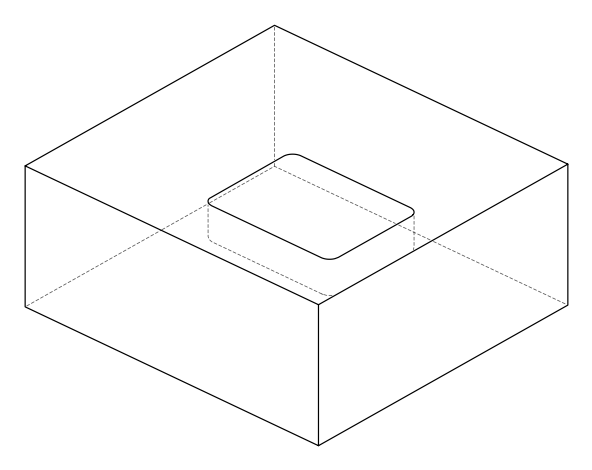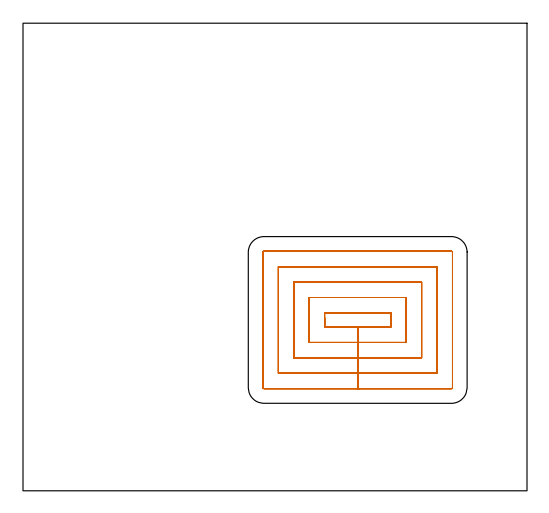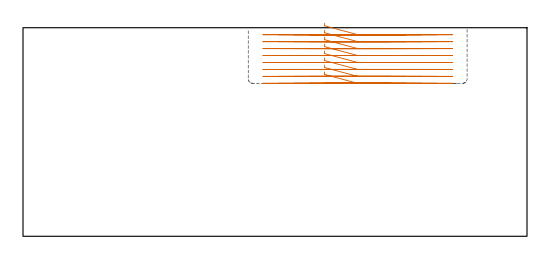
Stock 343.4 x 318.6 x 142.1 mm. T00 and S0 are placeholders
(PLAN: 1 operations, 0 tool changes, 23.9 min)
(1 MILL_RECTANGULAR_POCKET | POCKET_RECTANGULAR_STRAIGHT | UGT0201_095 | Follow Part, ap 5, ae 75% | 23.86 min | 637045 mm3)
(TOOL UGT0201_095 | End mill 20 mm | D20 R3 FL38 Z4)
(OP 1 MILL_RECTANGULAR_POCKET)
G17 G21 G94 G90
T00 M6
G54
G17 G0 G90 X205.5 Y117.927 S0 M3
G43 Z152.1 H0
Z145.1
G94 G1 Y111.6 Z143.405 F250.
X228.05 Z137.362
X250.6 F500.
Y121.2
X205.5
Y111.6
X228.05
Y101.1
X261.1
Y131.7
X195.
Y101.1
X228.05
Y90.6
X271.6
Y142.2
X184.5
Y90.6
X228.05
Y80.1
X282.1
Y152.7
X174.
Y80.1
X228.05
Y69.6
X291.9
G3 X292.6 Y70.3 R0.7
G1 Y162.5
G3 X291.9 Y163.2 R0.7
G1 X164.2
G3 X163.5 Y162.5 R0.7
G1 Y70.3
G3 X164.2 Y69.6 R0.7
G1 X228.05
X229.05
G0 X205.5 Y117.927 Z140.362
G1 Y111.6 Z138.667 F250.
X228.05 Z132.625
X250.6 F500.
Y121.2
X205.5
Y111.6
X228.05
Y101.1
X261.1
Y131.7
X195.
Y101.1
X228.05
Y90.6
X271.6
Y142.2
X184.5
Y90.6
X228.05
Y80.1
X282.1
Y152.7
X174.
Y80.1
X228.05
Y69.6
X291.9
G3 X292.6 Y70.3 R0.7
G1 Y162.5
G3 X291.9 Y163.2 R0.7
G1 X164.2
G3 X163.5 Y162.5 R0.7
G1 Y70.3
G3 X164.2 Y69.6 R0.7
G1 X228.05
X229.05
G0 X205.5 Y117.927 Z135.625
G1 Y111.6 Z133.93 F250.
X228.05 Z127.887
X250.6 F500.
Y121.2
X205.5
Y111.6
X228.05
Y101.1
X261.1
Y131.7
X195.
Y101.1
X228.05
Y90.6
X271.6
Y142.2
X184.5
Y90.6
X228.05
Y80.1
X282.1
Y152.7
X174.
Y80.1
X228.05
Y69.6
X291.9
G3 X292.6 Y70.3 R0.7
G1 Y162.5
G3 X291.9 Y163.2 R0.7
G1 X164.2
G3 X163.5 Y162.5 R0.7
G1 Y70.3
G3 X164.2 Y69.6 R0.7
G1 X228.05
X229.05
G0 X205.5 Y117.927 Z130.887
G1 Y111.6 Z129.192 F250.
X228.05 Z123.15
X250.6 F500.
Y121.2
X205.5
Y111.6
X228.05
Y101.1
X261.1
Y131.7
X195.
Y101.1
X228.05
Y90.6
X271.6
Y142.2
X184.5
Y90.6
X228.05
Y80.1
X282.1
Y152.7
X174.
Y80.1
X228.05
Y69.6
X291.9
G3 X292.6 Y70.3 R0.7
G1 Y162.5
G3 X291.9 Y163.2 R0.7
G1 X164.2
G3 X163.5 Y162.5 R0.7
G1 Y70.3
G3 X164.2 Y69.6 R0.7
G1 X228.05
X229.05
G0 X205.5 Y117.927 Z126.15
G1 Y111.6 Z124.455 F250.
X228.05 Z118.412
X250.6 F500.
Y121.2
X205.5
Y111.6
X228.05
Y101.1
X261.1
Y131.7
X195.
Y101.1
X228.05
Y90.6
X271.6
Y142.2
X184.5
Y90.6
X228.05
Y80.1
X282.1
Y152.7
X174.
Y80.1
X228.05
Y69.6
X291.9
G3 X292.6 Y70.3 R0.7
G1 Y162.5
G3 X291.9 Y163.2 R0.7
G1 X164.2
G3 X163.5 Y162.5 R0.7
G1 Y70.3
G3 X164.2 Y69.6 R0.7
G1 X228.05
X229.05
G0 X205.5 Y117.927 Z121.412
G1 Y111.6 Z119.717 F250.
X228.05 Z113.675
X250.6 F500.
Y121.2
X205.5
Y111.6
X228.05
Y101.1
X261.1
Y131.7
X195.
Y101.1
X228.05
Y90.6
X271.6
Y142.2
X184.5
Y90.6
X228.05
Y80.1
X282.1
Y152.7
X174.
Y80.1
X228.05
Y69.6
X291.9
G3 X292.6 Y70.3 R0.7
G1 Y162.5
G3 X291.9 Y163.2 R0.7
G1 X164.2
G3 X163.5 Y162.5 R0.7
G1 Y70.3
G3 X164.2 Y69.6 R0.7
G1 X228.05
X229.05
G0 X205.5 Y117.927 Z116.675
G1 Y111.6 Z114.98 F250.
X228.05 Z108.937
X250.6 F500.
Y121.2
X205.5
Y111.6
X228.05
Y101.1
X261.1
Y131.7
X195.
Y101.1
X228.05
Y90.6
X271.6
Y142.2
X184.5
Y90.6
X228.05
Y80.1
X282.1
Y152.7
X174.
Y80.1
X228.05
Y69.6
X291.9
G3 X292.6 Y70.3 R0.7
G1 Y162.5
G3 X291.9 Y163.2 R0.7
G1 X164.2
G3 X163.5 Y162.5 R0.7
G1 Y70.3
G3 X164.2 Y69.6 R0.7
G1 X228.05
X229.05
G0 X205.5 Y117.927 Z111.937
G1 Y111.6 Z110.242 F250.
X228.05 Z104.2
X250.6 F500.
Y121.2
X205.5
Y111.6
X228.05
Y101.1
X261.1
Y131.7
X195.
Y101.1
X228.05
Y90.6
X271.6
Y142.2
X184.5
Y90.6
X228.05
Y80.1
X282.1
Y152.7
X174.
Y80.1
X228.05
Y69.6
X291.9
G3 X292.6 Y70.3 R0.7
G1 Y162.5
G3 X291.9 Y163.2 R0.7
G1 X164.2
G3 X163.5 Y162.5 R0.7
G1 Y70.3
G3 X164.2 Y69.6 R0.7
G1 X228.05
X229.05
G0 Z152.1
M5
M2
